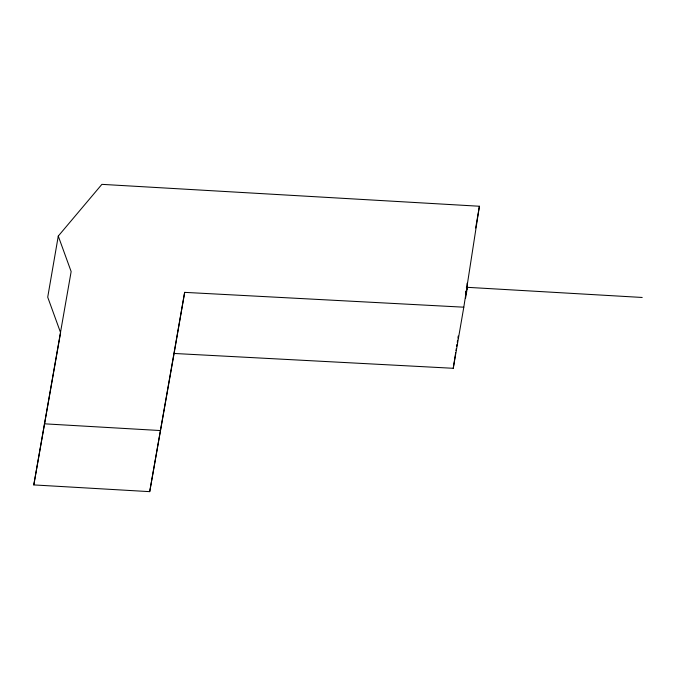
<?xml version="1.0" encoding="UTF-8"?>
<svg xmlns="http://www.w3.org/2000/svg" width="676" height="676" viewBox="0 0 676 676"><rect width="100%" height="100%" fill="white"/><g stroke="black" fill="none" stroke-linecap="round" stroke-linejoin="round"><path stroke-width="1.01" d="M465.544 291.297L465.536 298.293L467.099 289.243L467.108 283.244M453.25 368.293L463.804 307.191L479.411 206.248L101.89 184.354L58.271 236.076L71.149 271.575L33.8 484.92L149.709 491.646L174.104 353.464L453.25 368.293L455.666 352.686M455.987 350.599L456.308 348.52M456.63 346.442L456.951 344.363M457.272 342.276L457.593 340.197M457.914 338.118L458.235 336.031M58.271 236.076L47.717 297.178L60.595 332.676L33.8 484.92M149.709 491.646L184.658 292.362L463.804 307.191M174.104 353.464L184.658 292.362M475.65 227.998L479.411 206.248M466.33 287.266L642.2 297.465M44.354 423.818L160.263 430.544M466.584 287.925L467.099 289.243"/></g></svg>
